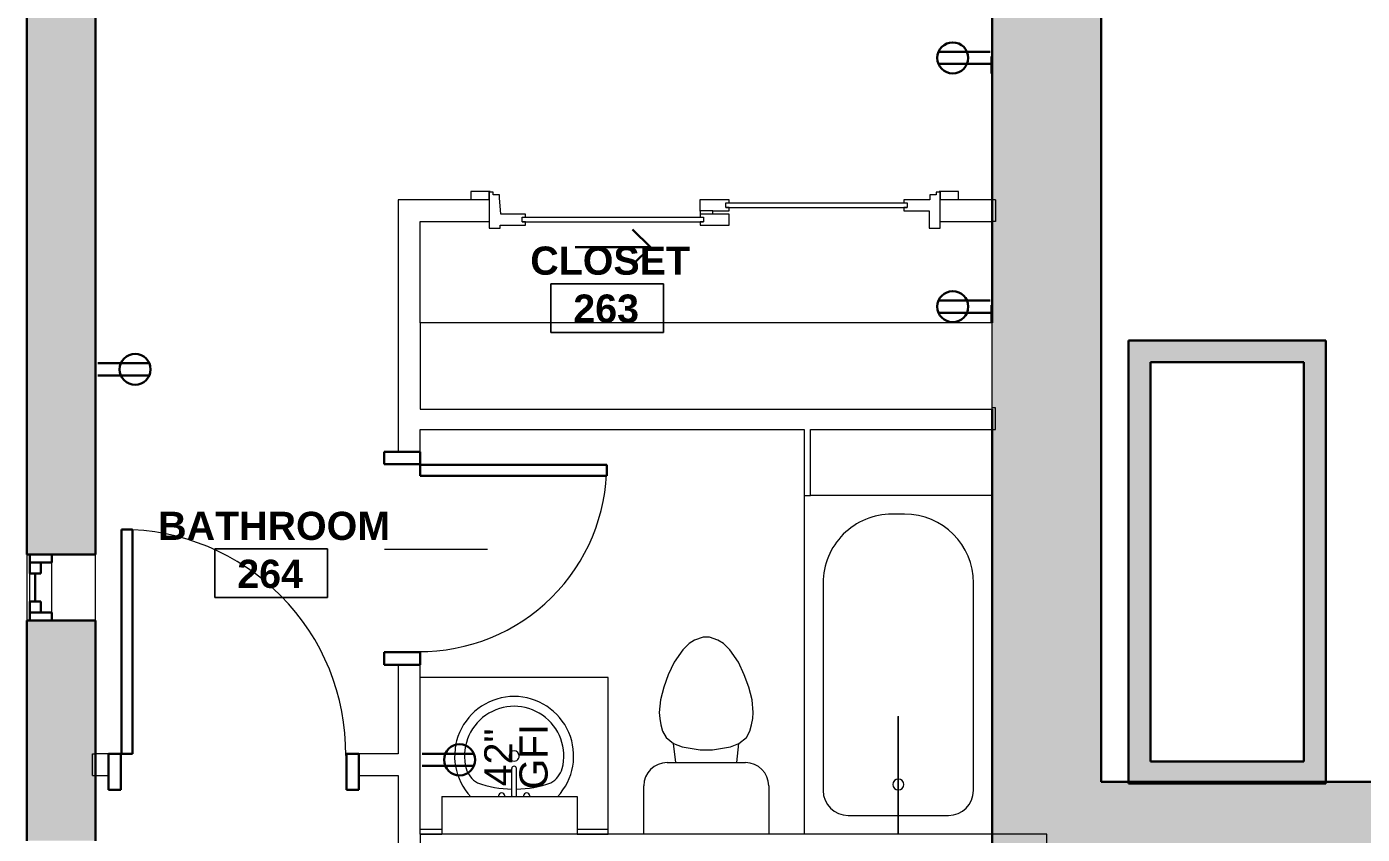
# Model space of a CAD drawing. Header units: inches. Extents: x -529 to 1015, y -2066 to -1239.
# Drawn here: x -449.4 to -236.3, y -1693.1 to -1564.1 of the extents above; entities that cross this region are included whole.
import ezdxf

# ---------------------------------------------------------------- set-up
doc = ezdxf.new("R2010")
doc.units = ezdxf.units.IN
doc.header["$MEASUREMENT"] = 0
for name, color, linetype, lineweight in [('A-ANNO-NOTE', 131, 'Continuous', 9), ('A-AREA-IDEN', 2, 'Continuous', 9), ('A-DETL-GENF', 92, 'Continuous', 9), ('A-DOOR', 31, 'Continuous', 18), ('A-DOOR-FRAM', 31, 'Continuous', 30), ('A-DOOR-GLAZ', 31, 'Continuous', 9), ('A-DOOR-OPNG', 31, 'Continuous', 30), ('A-GLAZ', 151, 'Continuous', 18), ('A-WALL', 113, 'Continuous', 18), ('A-WALL-PATT', 111, 'Continuous', 18), ('E-ELEC-FIXT', 91, 'Continuous', 9), ('E-ELEC-FIXT-IDEN', 2, 'Continuous', 9), ('G-IMPT', 8, 'Continuous', 9), ('I-WALL', 2, 'Continuous', 18), ('P-SANR-FIXT', 6, 'Continuous', 9), ('Q-CASE', 31, 'Continuous', 9), ('Q-SPCQ', 91, 'Continuous', 9)]:
    doc.layers.add(name, color=color, linetype=linetype, lineweight=lineweight)
doc.styles.add('Swis721 Lt BT', font='swissl.ttf', dxfattribs={"height": 4.5})
doc.styles.add('Swis721 Lt BT_B', font='', dxfattribs={"height": 4.5})
doc.styles.get('Swis721 Lt BT_B').set_extended_font_data('Swis721 Lt BT', bold=True)

# ---------------------------------------------------------------- blocks, each defined once
blk = doc.blocks.new('Vanity Counter Top w Round Sink Hole - 24_ Depth-V8-2ND FLOOR - POWER _ SIGNAL')
at = {"layer": 'Q-CASE'}
for p, q in [((-47.3, 0), (-52.26, 0)), ((-52.26, 0), (-52.26, -25)), ((-22.21, 0), (-25.68, 0)), ((-52.26, -0.75), (-47.3, -0.75)), ((-25.68, -0.75), (-22.21, -0.75)), ((-52.26, -25), (-22.21, -25))]:
    blk.add_line(p, q, dxfattribs=at)
blk = doc.blocks.new('Sink Vanity-Round - 19_ x 19_-V9-2ND FLOOR - POWER _ SIGNAL')
at = {"layer": 'P-SANR-FIXT'}
for p, q in [((3.43, 9.73), (3.43, 5.36)), ((4.18, 9.73), (4.18, 5.36))]:
    blk.add_line(p, q, dxfattribs=at)
for centre, radius, start, end in [((3.81, 3.35), 9.5, 136.6814, 270), ((3.81, -9.17), 17.81, 91.2067, 109.2086), ((1.81, 9.73), 0.5, 165.6512, 180), ((1.81, 9.73), 0.5, 180, 360), ((1.81, 9.73), 0.5, 360, 14.3488), ((3.81, 9.73), 0.375, 160.8683, 180), ((3.81, 3.35), 9.5, 270, 43.3186), ((3.81, 9.73), 0.375, 360, 19.1317), ((3.81, -9.17), 17.81, 70.7914, 88.7933), ((5.81, 9.73), 0.5, 165.6512, 180), ((5.81, 9.73), 0.5, 180, 360), ((5.81, 9.73), 0.5, 360, 14.3488), ((0.05, 4.11), 4.12, 120.7927, 162.1904), ((7.56, 4.11), 4.12, 17.8096, 59.2073), ((3.81, 3.35), 7.93, 165.3071, 14.6929), ((3.81, 5.36), 0.375, 180, 360), ((3.81, 3.35), 0.813, 360, 180), ((3.81, 3.35), 0.813, 180, 360)]:
    blk.add_arc(centre, radius, start, end, dxfattribs=at)
blk = doc.blocks.new('Toilet-Domestic-3D - Toilet-Domestic-3D-5197850-2ND FLOOR - POWER _ SIGNAL')
at = {"layer": 'P-SANR-FIXT'}
for p, q in [((-9.98, 11.75), (-9.98, 19.48)), ((9.98, 19.48), (9.98, 11.75)), ((6.25, 8.02), (-6.25, 8.02)), ((-4.86, 8.02), (-5.21, 5)), ((4.86, 8.02), (5.21, 5)), ((-5.21, 5), (-6.4, 4)), ((-3.84, 5.5), (-5.21, 5)), ((-1, 6), (-3.84, 5.5)), ((1, 6), (-1, 6)), ((3.84, 5.5), (1, 6)), ((5.21, 5), (3.84, 5.5)), ((6.4, 4), (5.21, 5)), ((-6.97, 3), (-7.24, 2)), ((-6.4, 4), (-6.97, 3)), ((6.97, 3), (6.4, 4)), ((7.24, 2), (6.97, 3)), ((-7.41, 1), (-7.5, 0)), ((-7.5, 0), (-7.33, -1.99)), ((-7.24, 2), (-7.41, 1)), ((7.41, 1), (7.24, 2)), ((7.33, -1.99), (7.5, 0)), ((7.5, 0), (7.41, 1)), ((-7.33, -1.99), (-6.79, -4)), ((6.79, -4), (7.33, -1.99)), ((-6.79, -4), (-6.06, -6)), ((6.06, -6), (6.79, -4)), ((-6.06, -6), (-5.13, -8)), ((5.13, -8), (6.06, -6)), ((-5.13, -8), (-3.74, -10)), ((3.74, -10), (5.13, -8)), ((-3.74, -10), (-2.74, -11)), ((2.74, -11), (3.74, -10)), ((-2.74, -11), (-1.87, -11.5)), ((-1.87, -11.5), (-0.5, -12)), ((-0.5, -12), (0.5, -12)), ((0.5, -12), (1.87, -11.5)), ((1.87, -11.5), (2.74, -11))]:
    blk.add_line(p, q, dxfattribs=at)
for centre, start, end in [((-6.25, 11.75), 180, 270), ((6.25, 11.75), 270, 360)]:
    blk.add_arc(centre, 3.73, start, end, dxfattribs=at)
blk = doc.blocks.new('Tub-Rectangular-3D - Tub-Rectangular-3D 4_ 6 1_8_-5241580-2ND FLOOR - POWER _ SIGNAL')
at = {"layer": 'P-SANR-FIXT'}
for p, q in [((10.4, 38.69), (-43.72, 38.69)), ((10.4, 8.69), (10.4, 37.69)), ((-3.6, 35.69), (-36.72, 35.69)), ((-40.72, 31.69), (-40.72, 15.69)), ((7.4, 22.69), (7.4, 24.69)), ((-36.72, 11.69), (-3.6, 11.69))]:
    blk.add_line(p, q, dxfattribs=at)
for centre, radius, start, end in [((-36.72, 31.69), 4, 90, 180), ((-3.6, 24.69), 11, 360, 90), ((-35.77, 23.69), 0.875, 90, 270), ((-35.77, 23.69), 0.875, 270, 90), ((-3.6, 22.69), 11, 270, 0), ((-36.72, 15.69), 4, 180, 270)]:
    blk.add_arc(centre, radius, start, end, dxfattribs=at)
blk = doc.blocks.new('Single Flush - D1 2_6_ X 8_ - NOT FR-6103476-2ND FLOOR - POWER _ SIGNAL')
at = {"layer": 'A-DOOR', "lineweight": 30}
for p, q in [((13.15625, -1.75), (14.90625, -1.75)), ((13.15625, -31.5625), (13.15625, -1.75)), ((14.90625, -1.75), (14.90625, -31.5625)), ((14.90625, -31.5625), (13.15625, -31.5625))]:
    blk.add_line(p, q, dxfattribs=at)
at = {"layer": 'A-DOOR', "lineweight": 9}
blk.add_arc((14.90625, -1.75), 29.8125, 179.5, 270, dxfattribs=at)
at = {"layer": 'A-DOOR-FRAM'}
for p, q in [((-17, 4), (-17, -1.75)), ((-17, 4), (-15, 4)), ((-15, 4), (-15, -1.75)), ((15.000004, 4), (15.000004, -1.75)), ((15.000004, 4), (17.000004, 4)), ((17.000004, 4), (17.000004, -1.75)), ((-17, -1.75), (-15, -1.75)), ((15.000004, -1.75), (17.000004, -1.75))]:
    blk.add_line(p, q, dxfattribs=at)
blk = doc.blocks.new('Single Flush - D1 3_ X 8_  - NOT FR-6102174-2ND FLOOR - POWER _ SIGNAL')
at = {"layer": 'A-DOOR', "lineweight": 30}
for p, q in [((16.15625, -1.75), (17.90625, -1.75)), ((16.15625, -37.5625), (16.15625, -1.75)), ((17.90625, -1.75), (17.90625, -37.5625)), ((17.90625, -37.5625), (16.15625, -37.5625))]:
    blk.add_line(p, q, dxfattribs=at)
at = {"layer": 'A-DOOR', "lineweight": 9}
blk.add_arc((17.90625, -1.75), 35.8125, 179.5, 270, dxfattribs=at)
at = {"layer": 'A-DOOR-FRAM'}
for p, q in [((-20, 4), (-20, -1.75)), ((-20, 4), (-18, 4)), ((-18, 4), (-18, -1.75)), ((18.000004, 4), (18.000004, -1.75)), ((18.000004, 4), (20.000004, 4)), ((20.000004, 4), (20.000004, -1.75)), ((-20, -1.75), (-18, -1.75)), ((18.000004, -1.75), (20.000004, -1.75))]:
    blk.add_line(p, q, dxfattribs=at)
blk = doc.blocks.new('Window-Double-Hung - 10_5_ X 52_ 2-5956748-2ND FLOOR - POWER _ SIGNAL')
at = {"layer": 'A-GLAZ', "color": 8, "lineweight": 30}
for p, q in [((-5.25, 5.5), (-5.25, -5.5)), ((-5.25, 5), (-2.25, 5)), ((-4, 5), (-4, 1.5)), ((-2.25, 5), (-2.25, 3.25)), ((2.25, 5), (5.25, 5)), ((2.25, 5), (2.25, 3.25)), ((4, 5), (4, 1.5)), ((5.25, -5.5), (5.25, 5.5)), ((-4, 3.25), (-2.25, 3.25)), ((-2.25, 4.125), (2.25, 4.125)), ((4, 3.25), (2.25, 3.25)), ((-5.25, 1.5), (-4, 1.5)), ((4, 1.5), (5.25, 1.5))]:
    blk.add_line(p, q, dxfattribs=at)
at = {"layer": 'A-GLAZ'}
for p, q in [((5.25, 5.5), (-5.25, 5.5)), ((-5.25, -5.5), (5.25, -5.5))]:
    blk.add_line(p, q, dxfattribs=at)
at = {"layer": 'A-GLAZ', "lineweight": 9}
for p, q in [((-2.25, 5), (2.25, 5)), ((-4, 1.5), (4, 1.5))]:
    blk.add_line(p, q, dxfattribs=at)
blk = doc.blocks.new('PS - Power Device _Wall Base_ - Duplex-4862727-2ND FLOOR - POWER _ SIGNAL')
at = {"layer": 'E-ELEC-FIXT'}
for p, q in [((-285.45, -1757.59), (-285.45, -1757.78)), ((-282.7, -1757.78), (-285.45, -1757.78)), ((-282.7, -1757.78), (-282.7, -1757.59))]:
    blk.add_line(p, q, dxfattribs=at)
blk = doc.blocks.new('Door-Sliding-JELD-WEN-2_Panel-Stationary_Active-Wide_Stile-EpicVue - Not A Type - Load Type Catalog-5760897-2ND FLOOR - POWER _ SIGNAL')
at = {"layer": 'A-DETL-GENF'}
for p, q in [((-35.86, 3.06), (-38.91, 3.06)), ((-38.91, 3.06), (-38.91, 1.8)), ((-36, 1.8), (-36, 2.98)), ((-36, 2.98), (-35.86, 2.98)), ((-35.34, 2.94), (-36, 2.94)), ((-36, 2.94), (-36, -2.8)), ((-35.86, 2.98), (-35.86, 3.06)), ((-35.34, 2.55), (-35.34, 2.94)), ((-34.34, 2.55), (-35.34, 2.55)), ((-34.34, 2.06), (-34.34, 2.55)), ((35.34, 2.55), (34.33, 2.55)), ((34.33, 2.55), (34.33, 1.74)), ((36, 2.95), (35.34, 2.95)), ((35.34, 2.95), (35.34, 2.55)), ((35.86, 3.06), (35.86, 2.98)), ((38.91, 3.06), (35.86, 3.06)), ((35.86, 2.98), (36, 2.98)), ((36, 2.98), (36, 1.8)), ((36, -2.8), (36, 2.95)), ((38.91, 1.8), (38.91, 3.06)), ((-38.91, 1.8), (-36, 1.8)), ((-34.11, -0.54), (-34.34, 2.06)), ((2.32, 1.74), (-2.37, 1.74)), ((-2.37, 1.74), (-2.37, -0.1)), ((1.78, 0.48), (1.78, 1.23)), ((1.78, 1.23), (2.32, 1.23)), ((2.31, 0.48), (1.78, 0.48)), ((2.31, -0.05), (2.31, 0.48)), ((2.32, 1.23), (2.32, 1.74)), ((30.2, 1.74), (30.2, 1.23)), ((34.33, 1.74), (30.2, 1.74)), ((30.2, 1.23), (30.75, 1.23)), ((30.75, 0.48), (30.21, 0.48)), ((30.21, 0.48), (30.21, -0.05)), ((30.75, 1.23), (30.75, 0.48)), ((36, 1.8), (38.91, 1.8)), ((-30.21, -0.54), (-34.11, -0.54)), ((-30.75, -1.8), (-30.75, -1.05)), ((-30.75, -1.05), (-30.21, -1.05)), ((-30.22, -1.8), (-30.75, -1.8)), ((-30.22, -2.33), (-30.22, -1.8)), ((-30.21, -1.05), (-30.21, -0.54)), ((-2.37, -0.1), (-2.32, -0.1)), ((-2.32, -0.05), (-2.32, -0.1)), ((-0.28, -0.05), (-2.32, -0.05)), ((-2.32, -0.1), (-2.32, -1.05)), ((-0.28, -0.54), (-2.32, -0.54)), ((-2.32, -1.05), (-1.78, -1.05)), ((-1.78, -1.8), (-2.31, -1.8)), ((-2.31, -1.8), (-2.31, -2.33)), ((-1.78, -1.05), (-1.78, -1.8)), ((-0.28, -0.54), (-0.28, -0.05)), ((-0.28, -0.05), (2.31, -0.05)), ((2.31, -0.54), (-0.28, -0.54)), ((2.31, -2.33), (2.31, -0.54)), ((30.21, -0.05), (34.25, -0.05)), ((34.25, -0.05), (34.25, -2.8)), ((-36, -2.8), (-34.25, -2.8)), ((-34.25, -2.8), (-34.25, -2.33)), ((-34.25, -2.33), (-30.22, -2.33)), ((-2.31, -2.33), (2.31, -2.33)), ((34.25, -2.8), (36, -2.8))]:
    blk.add_line(p, q, dxfattribs=at)
at = {"layer": 'A-DOOR-GLAZ'}
for p, q in [((1.78, 1.23), (30.75, 1.23)), ((1.78, 0.48), (30.75, 0.48)), ((-30.75, -1.05), (-1.78, -1.05)), ((-30.75, -1.8), (-1.78, -1.8))]:
    blk.add_line(p, q, dxfattribs=at)
at = {"layer": 'A-DOOR-OPNG'}
for p, q in [((-13.1, -2.99), (-10.27, -5.81)), ((-10.27, -5.81), (-22.27, -5.81)), ((-13.1, -8.64), (-10.27, -5.81))]:
    blk.add_line(p, q, dxfattribs=at)
blk = doc.blocks.new('CW Shelves _ Rails - Shelve Rail-5765126-2ND FLOOR - POWER _ SIGNAL')
at = {"layer": 'Q-CASE'}
for p, q in [((93.33, -2.36), (2, -2.36)), ((2, -2.36), (2, -16.14)), ((93.33, -16.14), (93.33, -2.36)), ((2, -16.14), (93.33, -16.14))]:
    blk.add_line(p, q, dxfattribs=at)
blk = doc.blocks.new('Medicine Cabinet Mirror - Medicine Cabinet Mirror-5858093-2ND FLOOR - POWER _ SIGNAL')
at = {"layer": 'Q-SPCQ'}
for p, q in [((0, 0), (21.625, 0)), ((0, 0), (0, -6)), ((21.625, 0), (21.625, -6)), ((21.625, -6), (0, -6))]:
    blk.add_line(p, q, dxfattribs=at)
blk = doc.blocks.new('Family1 - Shower head - side view_dwg-5853304-2ND FLOOR - POWER _ SIGNAL')
at = {"layer": 'G-IMPT'}
for p, q in [((114.07, 0), (119.76, 0)), ((114.07, 0), (114.1, 0)), ((114.07, 0), (119.76, 0)), ((119.72, 0), (114.1, 0)), ((116.24, 0), (116.25, 0)), ((116.24, 0), (116.24, 0)), ((116.24, 0), (116.24, 0)), ((116.24, 0), (116.24, 0)), ((116.24, 0), (116.3, 0)), ((116.28, 0), (116.24, 0)), ((116.24, 0), (116.24, 0)), ((116.24, 0), (116.24, 0)), ((116.24, 0), (116.24, 0)), ((116.25, 0), (116.24, 0)), ((116.24, 0), (116.24, 0)), ((116.24, 0), (116.24, 0)), ((116.25, 0), (116.25, 0)), ((116.25, 0), (116.25, 0)), ((116.25, 0), (116.25, 0)), ((116.25, 0), (116.25, 0)), ((116.25, 0), (116.25, 0)), ((116.25, 0), (116.25, 0)), ((116.31, 0), (116.3, 0)), ((116.3, 0), (116.3, 0)), ((116.3, 0), (116.3, 0)), ((116.3, 0), (116.3, 0)), ((116.34, 0), (116.3, 0)), ((116.31, 0), (116.31, 0)), ((116.32, 0), (116.31, 0)), ((116.31, 0), (116.31, 0)), ((116.32, 0), (116.31, 0)), ((116.32, 0), (116.32, 0)), ((116.44, 0), (116.44, 0)), ((116.44, 0), (116.44, 0)), ((116.44, 0), (116.44, 0)), ((116.44, 0), (116.44, 0)), ((116.44, 0), (116.44, 0)), ((116.44, 0), (116.44, 0)), ((116.44, 0), (116.44, 0)), ((116.44, 0), (116.45, 0)), ((116.44, 0), (116.44, 0)), ((116.44, 0), (116.44, 0)), ((116.44, 0), (116.44, 0)), ((116.44, 0), (116.44, 0)), ((116.44, 0), (116.44, 0)), ((116.44, 0), (116.44, 0)), ((116.44, 0), (116.44, 0)), ((116.44, 0), (116.44, 0)), ((116.44, 0), (116.44, 0)), ((116.44, 0), (116.44, 0)), ((116.44, 0), (116.44, 0)), ((116.44, 0), (116.44, 0)), ((116.45, 0), (116.44, 0)), ((116.44, 0), (116.44, 0)), ((116.44, 0), (116.44, 0)), ((116.44, 0), (116.44, 0)), ((116.44, 0), (116.44, 0)), ((116.44, 0), (116.44, 0)), ((116.44, 0), (116.44, 0)), ((116.44, 0), (116.44, 0)), ((116.44, 0), (116.44, 0)), ((116.44, 0), (116.44, 0)), ((116.44, 0), (116.44, 0)), ((116.44, 0), (116.44, 0)), ((116.44, 0), (116.44, 0)), ((116.45, 0), (116.44, 0)), ((116.44, 0), (116.44, 0)), ((116.44, 0), (116.44, 0)), ((116.44, 0), (116.44, 0)), ((116.44, 0), (117.39, 0)), ((116.46, 0), (116.44, 0)), ((116.44, 0), (116.46, 0)), ((116.44, 0), (116.46, 0)), ((116.45, 0), (116.45, 0)), ((116.45, 0), (116.45, 0)), ((116.45, 0), (116.45, 0)), ((116.45, 0), (116.45, 0)), ((116.45, 0), (116.45, 0)), ((116.45, 0), (116.45, 0)), ((116.45, 0), (116.45, 0)), ((116.45, 0), (116.45, 0)), ((116.45, 0), (116.45, 0)), ((116.45, 0), (116.45, 0)), ((116.45, 0), (116.45, 0)), ((116.45, 0), (116.45, 0)), ((116.45, 0), (116.45, 0)), ((116.45, 0), (116.45, 0)), ((116.46, 0), (116.45, 0)), ((116.45, 0), (116.46, 0)), ((116.46, 0), (116.45, 0)), ((116.45, 0), (116.46, 0)), ((116.45, 0), (116.45, 0)), ((116.45, 0), (116.45, 0)), ((116.45, 0), (116.45, 0)), ((116.45, 0), (116.45, 0)), ((116.45, 0), (116.45, 0)), ((116.45, 0), (116.45, 0)), ((116.45, 0), (116.45, 0)), ((116.45, 0), (116.45, 0)), ((116.45, 0), (116.45, 0)), ((116.45, 0), (116.45, 0)), ((116.45, 0), (116.45, 0)), ((116.45, 0), (116.45, 0)), ((116.46, 0), (116.45, 0)), ((116.45, 0), (116.46, 0)), ((116.45, 0), (116.45, 0)), ((116.45, 0), (116.45, 0)), ((116.45, 0), (116.45, 0)), ((116.45, 0), (116.45, 0)), ((116.45, 0), (116.45, 0)), ((116.45, 0), (116.45, 0)), ((116.45, 0), (116.45, 0)), ((116.45, 0), (116.45, 0)), ((116.46, 0), (116.45, 0)), ((116.45, 0), (116.46, 0)), ((116.45, 0), (116.45, 0)), ((116.45, 0), (116.45, 0)), ((116.45, 0), (116.45, 0)), ((116.45, 0), (116.45, 0)), ((116.45, 0), (116.45, 0)), ((116.45, 0), (116.45, 0)), ((116.45, 0), (116.45, 0)), ((116.45, 0), (116.45, 0)), ((116.45, 0), (116.45, 0)), ((116.45, 0), (116.45, 0)), ((116.46, 0), (116.45, 0)), ((116.45, 0), (116.46, 0)), ((116.45, 0), (116.46, 0)), ((116.46, 0), (116.45, 0)), ((116.45, 0), (116.45, 0)), ((116.45, 0), (116.45, 0)), ((116.45, 0), (116.45, 0)), ((116.45, 0), (116.45, 0)), ((116.45, 0), (116.45, 0)), ((116.45, 0), (116.45, 0)), ((116.45, 0), (116.45, 0)), ((116.45, 0), (116.45, 0)), ((116.45, 0), (116.45, 0)), ((116.45, 0), (116.45, 0)), ((116.45, 0), (116.45, 0)), ((116.45, 0), (116.45, 0)), ((116.45, 0), (116.45, 0)), ((116.46, 0), (116.46, 0)), ((116.46, 0), (116.46, 0)), ((116.46, 0), (116.46, 0)), ((116.46, 0), (116.46, 0)), ((116.46, 0), (116.46, 0)), ((116.46, 0), (116.46, 0)), ((116.46, 0), (116.46, 0)), ((116.46, 0), (116.46, 0)), ((116.46, 0), (116.46, 0)), ((116.46, 0), (116.47, 0)), ((116.46, 0), (116.46, 0)), ((116.46, 0), (116.46, 0)), ((116.46, 0), (116.46, 0)), ((116.46, 0), (116.46, 0)), ((116.46, 0), (116.46, 0)), ((116.46, 0), (116.46, 0)), ((116.46, 0), (116.46, 0)), ((116.46, 0), (116.46, 0)), ((116.46, 0), (116.46, 0)), ((116.46, 0), (116.46, 0)), ((116.46, 0), (116.46, 0)), ((116.46, 0), (116.46, 0)), ((116.46, 0), (116.46, 0)), ((116.46, 0), (116.46, 0)), ((116.46, 0), (116.46, 0)), ((116.46, 0), (116.46, 0)), ((116.46, 0), (116.46, 0)), ((116.46, 0), (116.46, 0)), ((116.46, 0), (116.46, 0)), ((116.46, 0), (116.46, 0)), ((116.46, 0), (116.46, 0)), ((116.46, 0), (116.46, 0)), ((116.46, 0), (116.46, 0)), ((116.46, 0), (116.46, 0)), ((116.46, 0), (116.46, 0)), ((116.46, 0), (116.46, 0)), ((116.46, 0), (116.46, 0)), ((116.46, 0), (116.46, 0)), ((116.47, 0), (116.46, 0)), ((116.46, 0), (116.47, 0)), ((116.46, 0), (116.46, 0)), ((116.47, 0), (116.47, 0)), ((116.47, 0), (116.47, 0)), ((116.47, 0), (116.48, 0)), ((116.47, 0), (116.47, 0)), ((116.47, 0), (116.47, 0)), ((116.47, 0), (116.47, 0)), ((116.47, 0), (116.48, 0)), ((116.47, 0), (116.47, 0)), ((116.47, 0), (116.47, 0)), ((116.47, 0), (116.47, 0)), ((116.48, 0), (116.47, 0)), ((117.36, 0), (116.46, 0)), ((116.48, 0), (116.48, 0)), ((116.49, 0), (116.48, 0)), ((116.48, 0), (116.48, 0)), ((116.49, 0), (116.48, 0)), ((116.48, 0), (116.48, 0)), ((116.48, 0), (116.48, 0)), ((116.49, 0), (116.48, 0)), ((116.49, 0), (116.48, 0)), ((116.48, 0), (116.48, 0)), ((116.49, 0), (116.49, 0)), ((116.49, 0), (116.49, 0)), ((116.49, 0), (116.49, 0)), ((116.49, 0), (116.49, 0)), ((116.49, 0), (116.5, 0)), ((116.49, 0), (116.49, 0)), ((116.49, 0), (116.49, 0)), ((116.49, 0), (116.5, 0)), ((116.49, 0), (116.49, 0)), ((116.49, 0), (116.49, 0)), ((116.5, 0), (116.5, 0)), ((116.5, 0), (116.5, 0)), ((116.51, 0), (117.32, 0)), ((117.32, 0), (116.51, 0)), ((116.54, 0), (116.51, 0)), ((116.54, 0), (116.51, 0)), ((118.29, 0), (116.51, 0)), ((118.29, 0), (116.51, 0)), ((117.32, 0), (116.51, 0)), ((116.54, 0), (117.29, 0)), ((116.54, 0), (116.54, 0)), ((117.1, 0), (116.72, 0)), ((117.32, 0), (117.29, 0)), ((117.32, 0), (117.29, 0)), ((117.29, 0), (117.29, 0)), ((117.29, 0), (117.29, 0)), ((118.29, 0), (117.32, 0)), ((118.29, 0), (117.32, 0)), ((117.36, 0), (117.39, 0)), ((117.36, 0), (117.39, 0)), ((117.39, 0), (117.37, 0)), ((117.52, 0), (117.48, 0)), ((117.52, 0), (117.58, 0)), ((117.58, 0), (117.54, 0)), ((119.72, 0), (119.76, 0)), ((125.89, 0), (125.82, 0)), ((125.82, 0), (125.89, 0)), ((125.9, 0), (125.82, 0)), ((125.82, 0), (125.9, 0)), ((125.82, 0), (125.85, 0)), ((125.85, 0), (125.82, 0)), ((125.84, 0), (125.82, 0)), ((126.8, 0), (125.82, 0)), ((125.82, 0), (125.85, 0)), ((126.65, 0), (125.84, 0)), ((125.85, 0), (125.86, 0)), ((127.5, 0), (125.89, 0)), ((125.89, 0), (127.61, 0)), ((126.8, 0), (125.9, 0)), ((127.51, 0), (125.9, 0)), ((126.8, 0), (126.65, 0)), ((128.41, 0), (126.8, 0)), ((128.41, 0), (126.8, 0)), ((127.5, 0), (127.61, 0)), ((127.5, 0), (127.57, 0)), ((127.8, 0), (127.51, 0)), ((127.53, 0), (127.52, 0)), ((127.52, 0), (127.53, 0)), ((127.52, 0), (127.53, 0)), ((127.53, 0), (127.52, 0)), ((127.52, 0), (127.53, 0)), ((127.53, 0), (127.52, 0)), ((127.53, 0), (127.52, 0)), ((127.53, 0), (127.61, 0)), ((127.61, 0), (127.53, 0)), ((127.61, 0), (127.53, 0)), ((127.53, 0), (127.61, 0)), ((127.53, 0), (127.61, 0)), ((127.53, 0), (127.61, 0)), ((127.55, 0), (127.54, 0)), ((127.57, 0), (127.54, 0)), ((127.54, 0), (127.56, 0)), ((127.54, 0), (127.58, 0)), ((127.56, 0), (127.55, 0)), ((127.56, 0), (127.56, 0)), ((127.56, 0), (127.56, 0)), ((127.57, 0), (127.56, 0)), ((127.56, 0), (127.57, 0)), ((127.57, 0), (127.69, 0)), ((127.57, 0), (127.57, 0)), ((127.57, 0), (127.57, 0)), ((127.57, 0), (127.57, 0)), ((127.57, 0), (127.58, 0)), ((127.57, 0), (127.57, 0)), ((127.8, 0), (127.58, 0)), ((127.69, 0), (127.61, 0)), ((127.62, 0), (127.61, 0)), ((127.61, 0), (127.62, 0)), ((127.62, 0), (127.61, 0)), ((127.62, 0), (127.61, 0)), ((127.61, 0), (127.62, 0)), ((127.62, 0), (128.41, 0)), ((127.62, 0), (127.62, 0)), ((127.62, 0), (127.62, 0)), ((127.62, 0), (127.62, 0)), ((127.62, 0), (128.41, 0)), ((128.41, 0), (127.62, 0)), ((127.62, 0), (127.98, 0)), ((127.98, 0), (127.62, 0)), ((127.62, 0), (127.98, 0)), ((127.66, 0), (127.69, 0)), ((127.66, 0), (127.67, 0)), ((127.67, 0), (127.67, 0)), ((127.67, 0), (127.68, 0)), ((127.68, 0), (127.68, 0)), ((127.68, 0), (127.68, 0)), ((127.68, 0), (127.68, 0)), ((127.68, 0), (127.69, 0)), ((127.69, 0), (127.69, 0)), ((127.69, 0), (127.69, 0)), ((127.69, 0), (127.69, 0)), ((128.41, 0), (127.8, 0)), ((128.06, 0), (127.98, 0)), ((127.98, 0), (128.02, 0)), ((128.02, 0), (127.98, 0)), ((127.99, 0), (127.98, 0)), ((127.99, 0), (128, 0)), ((128, 0), (128.01, 0)), ((128.01, 0), (128, 0)), ((128, 0), (128, 0)), ((128.01, 0), (128.02, 0)), ((128.02, 0), (128.01, 0)), ((128.01, 0), (128.01, 0)), ((128.01, 0), (128.01, 0)), ((128.02, 0), (128.02, 0)), ((128.02, 0), (128.02, 0)), ((128.02, 0), (128.02, 0)), ((128.06, 0), (128.41, 0)), ((132.61, 0), (132.67, 0)), ((132.67, 0), (132.61, 0)), ((132.67, 0), (132.91, 0)), ((132.91, 0), (132.67, 0))]:
    blk.add_line(p, q, dxfattribs=at)
at = {"layer": 'G-IMPT', "flags": 128}
for points in [[(116.69, 0), (116.43, 0), (116.24, 0)], [(116.24, 0), (116.57, 0), (116.69, 0)], [(116.24, 0), (116.24, 0), (116.24, 0)], [(116.28, 0), (116.4, 0), (116.69, 0), (117.13, 0)], [(116.28, 0), (116.3, 0), (116.42, 0), (116.92, 0), (116.91, 0), (116.29, 0)], [(116.31, 0), (116.3, 0), (116.3, 0)], [(116.3, 0), (116.3, 0), (116.32, 0)], [(116.3, 0), (116.32, 0), (116.32, 0), (116.32, 0)], [(116.32, 0), (116.32, 0), (116.3, 0), (116.3, 0), (116.3, 0)], [(116.3, 0), (116.3, 0), (116.31, 0), (116.32, 0), (116.32, 0)], [(117.52, 0), (117.32, 0), (116.92, 0), (116.91, 0), (116.5, 0), (116.3, 0)], [(116.91, 0), (116.92, 0), (117.17, 0), (117.43, 0), (117.48, 0), (117.52, 0), (117.48, 0), (117.43, 0), (117.17, 0), (116.91, 0), (116.3, 0), (116.35, 0), (116.4, 0), (116.66, 0), (116.91, 0), (116.92, 0)], [(116.34, 0), (116.92, 0), (117.29, 0), (117.4, 0), (117.4, 0), (117.48, 0), (117.4, 0), (117.39, 0), (117.29, 0), (116.91, 0), (116.92, 0), (116.54, 0), (116.43, 0), (116.43, 0), (116.34, 0)], [(116.44, 0), (116.44, 0), (116.44, 0)], [(116.44, 0), (116.44, 0), (116.44, 0), (116.44, 0)], [(116.44, 0), (116.45, 0), (116.44, 0)], [(116.44, 0), (116.44, 0), (116.44, 0)], [(116.44, 0), (116.44, 0), (116.44, 0), (116.45, 0), (116.44, 0), (116.44, 0)], [(116.72, 0), (116.52, 0), (116.44, 0)], [(116.46, 0), (116.46, 0), (116.45, 0), (116.45, 0), (116.45, 0), (116.45, 0), (116.46, 0), (116.46, 0), (116.47, 0), (116.46, 0), (116.46, 0), (116.45, 0)], [(116.45, 0), (116.45, 0), (116.46, 0), (116.46, 0)], [(116.46, 0), (116.5, 0), (116.52, 0), (116.78, 0), (116.52, 0), (116.5, 0), (116.46, 0)], [(116.47, 0), (116.47, 0), (116.47, 0), (116.47, 0)], [(116.48, 0), (116.49, 0), (116.49, 0)], [(116.78, 0), (117.05, 0), (117.31, 0), (117.33, 0), (117.37, 0), (117.33, 0), (117.33, 0), (117.31, 0), (117.05, 0)], [(116.92, 0), (117.41, 0), (117.52, 0), (117.54, 0), (117.52, 0), (117.41, 0), (116.92, 0)], [(117.39, 0), (117.31, 0), (117.1, 0)], [(117.54, 0), (117.43, 0), (117.13, 0)], [(117.14, 0), (117.25, 0), (117.58, 0)], [(117.58, 0), (117.4, 0), (117.14, 0)], [(127.66, 0), (127.61, 0), (125.89, 0), (125.85, 0)], [(125.85, 0), (125.87, 0), (125.89, 0)], [(127.5, 0), (125.9, 0), (125.89, 0), (125.9, 0), (127.5, 0), (127.51, 0), (127.52, 0), (127.53, 0), (127.51, 0)], [(127.53, 0), (127.54, 0), (127.54, 0)], [(127.98, 0), (127.62, 0), (127.62, 0), (127.61, 0)], [(127.61, 0), (127.62, 0), (127.62, 0), (127.98, 0)], [(127.62, 0), (127.98, 0), (128.02, 0), (128.06, 0)], [(128.06, 0), (128.02, 0), (127.98, 0)], [(132.91, 0), (132.67, 0), (132.64, 0), (132.61, 0)], [(132.61, 0), (132.64, 0), (132.67, 0)]]:
    blk.add_lwpolyline(points, dxfattribs=at)
for points in [[(116.46, 0), (116.51, 0)], [(116.51, 0), (116.52, 0)], [(117.32, 0), (117.31, 0)], [(117.36, 0), (117.32, 0)], [(118.29, 0), (132.25, 0), (132.61, 0), (132.25, 0)], [(118.29, 0), (132.25, 0), (132.61, 0), (132.25, 0)], [(127.61, 0), (127.53, 0)], [(127.8, 0), (128.41, 0)], [(128.41, 0), (128.06, 0), (127.98, 0), (128.06, 0)], [(132.91, 0), (132.67, 0)]]:
    blk.add_lwpolyline(points, close=True, dxfattribs=at)
at = {"layer": 'G-IMPT'}
for points, knots in [([(116.3, 0), (116.3, 0), (116.3, 0), (116.3, 0), (116.3, 0), (116.3, 0), (116.3, 0), (116.3, 0), (116.3, 0), (116.3, 0), (116.3, 0), (116.3, 0), (116.3, 0), (116.3, 0), (116.3, 0), (116.3, 0), (116.3, 0)], [0, 0, 0, 0, 0.2, 0.3, 0.35, 0.4, 0.45, 0.5, 0.55, 0.6, 0.7, 0.75, 0.8, 0.85, 0.9, 1, 1, 1, 1]), ([(116.3, 0), (116.3, 0), (116.3, 0), (116.3, 0), (116.3, 0), (116.3, 0), (116.3, 0), (116.3, 0), (116.3, 0), (116.3, 0), (116.3, 0), (116.3, 0), (116.3, 0), (116.3, 0), (116.3, 0), (116.3, 0), (116.3, 0)], [0, 0, 0, 0, 0.2, 0.3, 0.35, 0.4, 0.45, 0.5, 0.55, 0.6, 0.7, 0.75, 0.8, 0.85, 0.9, 1, 1, 1, 1]), ([(116.3, 0), (116.3, 0), (116.3, 0), (116.3, 0), (116.3, 0), (116.3, 0), (116.3, 0), (116.3, 0), (116.3, 0), (116.3, 0), (116.3, 0)], [0, 0, 0, 0, 0.1, 0.2, 0.25, 0.3, 0.35, 0.4, 0.45, 0.5, 0.5, 0.5, 0.5]), ([(116.3, 0), (116.3, 0), (116.3, 0), (116.3, 0), (116.3, 0), (116.3, 0), (116.3, 0), (116.3, 0), (116.3, 0), (116.3, 0), (116.3, 0)], [0, 0, 0, 0, 0.1, 0.2, 0.25, 0.3, 0.35, 0.4, 0.45, 0.5, 0.5, 0.5, 0.5]), ([(116.32, 0), (116.32, 0), (116.32, 0), (116.32, 0), (116.32, 0), (116.32, 0), (116.32, 0), (116.32, 0), (116.32, 0), (116.32, 0), (116.32, 0), (116.32, 0), (116.32, 0), (116.32, 0), (116.32, 0), (116.32, 0), (116.32, 0), (116.32, 0), (116.32, 0), (116.32, 0)], [0, 0, 0, 0, 0.1, 0.2, 0.25, 0.3, 0.35, 0.4, 0.45, 0.5, 0.55, 0.6, 0.7, 0.75, 0.8, 0.85, 0.9, 0.95, 1, 1, 1, 1]), ([(116.32, 0), (116.32, 0), (116.32, 0), (116.32, 0), (116.32, 0), (116.32, 0), (116.32, 0), (116.32, 0), (116.32, 0), (116.32, 0), (116.32, 0), (116.32, 0), (116.32, 0), (116.32, 0), (116.32, 0), (116.32, 0), (116.32, 0)], [0, 0, 0, 0, 0.2, 0.3, 0.35, 0.4, 0.45, 0.5, 0.55, 0.6, 0.7, 0.75, 0.8, 0.85, 0.9, 1, 1, 1, 1]), ([(116.32, 0), (116.32, 0), (116.32, 0), (116.32, 0), (116.32, 0), (116.32, 0), (116.32, 0), (116.32, 0), (116.32, 0), (116.32, 0), (116.32, 0), (116.32, 0), (116.32, 0), (116.32, 0), (116.32, 0), (116.32, 0), (116.32, 0)], [0, 0, 0, 0, 0.2, 0.3, 0.35, 0.4, 0.45, 0.5, 0.55, 0.6, 0.7, 0.75, 0.8, 0.85, 0.9, 1, 1, 1, 1]), ([(116.32, 0), (116.32, 0), (116.32, 0), (116.32, 0), (116.32, 0), (116.32, 0), (116.32, 0), (116.32, 0), (116.32, 0), (116.32, 0), (116.32, 0), (116.32, 0), (116.32, 0), (116.32, 0), (116.32, 0), (116.32, 0), (116.32, 0), (116.32, 0), (116.32, 0), (116.32, 0)], [0, 0, 0, 0, 0.1, 0.2, 0.25, 0.3, 0.35, 0.4, 0.45, 0.5, 0.55, 0.6, 0.7, 0.75, 0.8, 0.85, 0.9, 0.95, 1, 1, 1, 1]), ([(116.38, 0), (116.38, 0), (116.38, 0), (116.38, 0), (116.38, 0), (116.38, 0), (116.38, 0), (116.38, 0), (116.38, 0), (116.38, 0), (116.38, 0), (116.37, 0), (116.37, 0), (116.36, 0), (116.36, 0), (116.35, 0), (116.35, 0), (116.34, 0), (116.34, 0), (116.34, 0), (116.33, 0), (116.33, 0), (116.33, 0), (116.33, 0), (116.33, 0), (116.33, 0), (116.33, 0), (116.33, 0), (116.33, 0), (116.33, 0), (116.33, 0), (116.33, 0), (116.33, 0), (116.33, 0), (116.33, 0)], [0, 0, 0, 0, 0.021739, 0.043478, 0.065217, 0.086957, 0.108696, 0.130435, 0.173913, 0.217391, 0.26087, 0.304348, 0.347826, 0.391304, 0.434783, 0.478261, 0.521739, 0.565217, 0.608696, 0.652174, 0.695652, 0.73913, 0.782609, 0.826087, 0.869565, 0.891304, 0.913043, 0.934783, 0.945652, 0.956522, 0.967391, 0.978261, 0.98913, 1, 1, 1, 1]), ([(116.37, 0), (116.37, 0), (116.37, 0), (116.37, 0), (116.37, 0), (116.37, 0), (116.37, 0), (116.37, 0), (116.37, 0), (116.37, 0), (116.37, 0), (116.36, 0), (116.36, 0), (116.36, 0), (116.35, 0), (116.35, 0), (116.34, 0), (116.34, 0), (116.34, 0), (116.34, 0), (116.33, 0), (116.33, 0), (116.33, 0), (116.33, 0), (116.33, 0), (116.33, 0), (116.33, 0), (116.33, 0), (116.33, 0), (116.33, 0), (116.33, 0)], [0, 0, 0, 0, 0.02381, 0.047619, 0.071429, 0.095238, 0.142857, 0.190476, 0.238095, 0.285714, 0.333333, 0.380952, 0.428571, 0.47619, 0.52381, 0.571429, 0.619048, 0.666667, 0.714286, 0.761905, 0.809524, 0.857143, 0.904762, 0.928571, 0.940476, 0.952381, 0.964286, 0.97619, 0.988095, 1, 1, 1, 1]), ([(116.33, 0), (116.33, 0), (116.33, 0), (116.33, 0), (116.33, 0), (116.33, 0), (116.33, 0), (116.33, 0), (116.33, 0), (116.33, 0), (116.33, 0), (116.33, 0), (116.33, 0), (116.33, 0), (116.33, 0), (116.34, 0), (116.34, 0), (116.34, 0), (116.34, 0), (116.34, 0), (116.35, 0), (116.35, 0), (116.36, 0), (116.36, 0), (116.36, 0), (116.37, 0), (116.37, 0), (116.37, 0), (116.37, 0), (116.37, 0), (116.37, 0), (116.37, 0), (116.37, 0), (116.37, 0), (116.37, 0), (116.37, 0), (116.37, 0), (116.37, 0)], [0, 0, 0, 0, 0.01, 0.02, 0.03, 0.04, 0.05, 0.06, 0.08, 0.1, 0.12, 0.16, 0.2, 0.24, 0.28, 0.32, 0.36, 0.4, 0.44, 0.48, 0.52, 0.56, 0.6, 0.64, 0.68, 0.72, 0.76, 0.8, 0.84, 0.88, 0.92, 0.94, 0.96, 0.97, 0.98, 0.99, 1, 1, 1, 1]), ([(116.33, 0), (116.33, 0), (116.33, 0), (116.33, 0), (116.33, 0), (116.33, 0), (116.33, 0), (116.33, 0), (116.33, 0), (116.33, 0), (116.33, 0), (116.33, 0), (116.33, 0), (116.34, 0), (116.34, 0), (116.34, 0), (116.35, 0), (116.35, 0), (116.36, 0), (116.36, 0), (116.37, 0), (116.37, 0), (116.38, 0), (116.38, 0), (116.38, 0), (116.38, 0), (116.38, 0), (116.38, 0), (116.38, 0), (116.38, 0), (116.38, 0), (116.38, 0), (116.38, 0), (116.38, 0), (116.38, 0), (116.38, 0)], [0, 0, 0, 0, 0.01087, 0.021739, 0.032609, 0.043478, 0.065217, 0.086957, 0.130435, 0.173913, 0.217391, 0.26087, 0.304348, 0.347826, 0.391304, 0.434783, 0.478261, 0.521739, 0.565217, 0.608696, 0.652174, 0.695652, 0.73913, 0.782609, 0.826087, 0.869565, 0.891304, 0.913043, 0.934783, 0.945652, 0.956522, 0.967391, 0.978261, 0.98913, 1, 1, 1, 1]), ([(116.91, 0), (116.89, 0), (116.86, 0), (116.82, 0), (116.79, 0), (116.77, 0), (116.75, 0), (116.73, 0), (116.72, 0), (116.71, 0), (116.7, 0), (116.69, 0), (116.69, 0), (116.69, 0), (116.69, 0)], [0, 0, 0, 0, 0.250083, 0.375128, 0.500168, 0.625194, 0.687715, 0.750232, 0.812736, 0.8752, 0.906454, 0.937688, 0.968878, 1, 1, 1, 1]), ([(116.69, 0), (116.69, 0), (116.69, 0), (116.69, 0), (116.7, 0), (116.71, 0), (116.72, 0), (116.73, 0), (116.75, 0), (116.77, 0), (116.79, 0), (116.82, 0), (116.86, 0), (116.89, 0), (116.91, 0)], [0, 0, 0, 0, 0.030973, 0.062142, 0.093379, 0.124637, 0.187124, 0.249642, 0.312168, 0.374698, 0.499749, 0.624809, 0.749872, 1, 1, 1, 1]), ([(116.78, 0), (116.78, 0), (116.77, 0), (116.75, 0), (116.74, 0), (116.73, 0), (116.73, 0), (116.72, 0), (116.72, 0)], [0, 0, 0, 0, 0.250895, 0.501694, 0.627133, 0.752503, 0.877526, 1, 1, 1, 1]), ([(117.14, 0), (117.14, 0), (117.14, 0), (117.13, 0), (117.13, 0), (117.12, 0), (117.11, 0), (117.1, 0), (117.08, 0), (117.06, 0), (117.04, 0), (117.01, 0), (116.97, 0), (116.94, 0), (116.92, 0)], [0, 0, 0, 0, 0.031125, 0.062316, 0.093551, 0.124804, 0.187268, 0.249772, 0.312288, 0.374809, 0.499834, 0.624874, 0.749918, 1, 1, 1, 1]), ([(116.92, 0), (116.94, 0), (116.97, 0), (117.01, 0), (117.03, 0), (117.06, 0), (117.08, 0), (117.09, 0), (117.11, 0), (117.12, 0), (117.13, 0), (117.13, 0), (117.14, 0), (117.14, 0), (117.14, 0)], [0, 0, 0, 0, 0.250126, 0.375189, 0.500248, 0.625297, 0.687827, 0.750353, 0.81287, 0.875357, 0.906614, 0.937851, 0.96902, 1, 1, 1, 1]), ([(117.1, 0), (117.1, 0), (117.1, 0), (117.09, 0), (117.09, 0), (117.07, 0), (117.06, 0), (117.05, 0), (117.05, 0)], [0, 0, 0, 0, 0.122474, 0.247497, 0.372867, 0.498306, 0.749105, 1, 1, 1, 1]), ([(127.51, 0), (127.52, 0), (127.53, 0), (127.54, 0), (127.55, 0), (127.56, 0), (127.56, 0), (127.57, 0), (127.57, 0), (127.57, 0), (127.58, 0), (127.58, 0), (127.58, 0), (127.58, 0), (127.58, 0), (127.58, 0), (127.58, 0), (127.58, 0), (127.58, 0), (127.58, 0), (127.58, 0), (127.58, 0)], [0, 0, 0, 0, 0.194032, 0.381185, 0.553778, 0.632598, 0.705425, 0.771554, 0.830284, 0.881003, 0.923248, 0.941054, 0.956575, 0.969765, 0.9806, 0.989062, 0.995129, 0.997258, 0.998782, 0.999696, 1, 1, 1, 1]), ([(127.98, 0), (127.98, 0), (127.98, 0), (127.98, 0), (127.98, 0), (127.98, 0), (127.98, 0), (127.98, 0), (127.98, 0), (127.98, 0), (127.98, 0), (127.98, 0)], [0.95454545, 0.95454545, 0.95454545, 0.95454545, 0.95678676, 0.9698708, 0.9806208, 0.98901886, 0.9950481, 0.99717015, 0.99869613, 0.99962918, 1, 1, 1, 1]), ([(127.98, 0), (127.98, 0), (127.98, 0), (127.98, 0), (127.98, 0), (127.98, 0), (127.98, 0), (127.98, 0), (127.98, 0), (127.98, 0), (127.98, 0), (127.98, 0)], [0.95454545, 0.95454545, 0.95454545, 0.95454545, 0.95678927, 0.96987274, 0.98062216, 0.98901969, 0.9950485, 0.99717038, 0.99869623, 0.99962921, 1, 1, 1, 1]), ([(127.98, 0), (127.98, 0), (127.98, 0), (127.98, 0), (127.98, 0), (127.98, 0), (127.98, 0), (127.98, 0), (127.98, 0), (127.98, 0), (127.98, 0), (127.98, 0)], [0.95454545, 0.95454545, 0.95454545, 0.95454545, 0.95678905, 0.96987255, 0.98062201, 0.98901959, 0.99504845, 0.99717035, 0.99869622, 0.9996292, 1, 1, 1, 1]), ([(128.06, 0), (128.06, 0), (128.06, 0), (128.06, 0), (128.06, 0), (128.06, 0), (128.06, 0), (128.06, 0), (128.06, 0), (128.06, 0), (128.06, 0), (128.06, 0)], [0.95454545, 0.95454545, 0.95454545, 0.95454545, 0.95678927, 0.96987274, 0.98062216, 0.98901969, 0.9950485, 0.99717038, 0.99869623, 0.99962921, 1, 1, 1, 1])]:
    blk.add_open_spline(points, degree=3, knots=knots, dxfattribs=at)
blk = doc.blocks.new('Family1 - Family1-5853309-2ND FLOOR - POWER _ SIGNAL')
at = {"extrusion": (0, 0, -1), "zscale": -1}
blk.add_blockref('Family1 - Shower head - side view_dwg-5853304-2ND FLOOR - POWER _ SIGNAL', (-132.91, 0), dxfattribs=at)
blk = doc.blocks.new('Room Tag - Room Name and Number-3379422-2ND FLOOR - POWER _ SIGNAL')
at = {"layer": 'A-AREA-IDEN'}
for p, q in [((-0.1881, -0.1636), (-0.1881, -0.0018)), ((-0.1881, -0.0018), (0.1869, -0.0018)), ((0.1869, -0.0018), (-0.1881, -0.0018)), ((-0.1881, -0.0018), (-0.1881, -0.1636)), ((0.1869, -0.0018), (0.1869, -0.1636)), ((0.1869, -0.1636), (0.1869, -0.0018)), ((0.1869, -0.1636), (-0.1881, -0.1636)), ((-0.1881, -0.1636), (0.1869, -0.1636))]:
    blk.add_line(p, q, dxfattribs=at)

msp = doc.modelspace()

# ---------------------------------------------------------------- hatches: boundary and pattern name
at = {"layer": 'A-WALL-PATT', "lineweight": 9}
h = msp.add_hatch(color=7, dxfattribs=at)
h.paths.add_polyline_path([(-446.95, -1746.44), (-438.45, -1746.44), (-438.45, -1734.12), (-449.45, -1734.12), (-449.45, -1746.44)], flags=0)
h.paths.add_polyline_path([(-438.45, -1694.12), (-438.45, -1658.93), (-449.45, -1658.93), (-449.45, -1694.12)], flags=0)
h.paths.add_polyline_path([(-438.45, -1648.43), (-438.45, -1489.66), (-449.45, -1489.66), (-449.45, -1648.43)], flags=0)
h.paths.add_polyline_path([(-438.45, -1467.66), (-438.45, -1442.2), (-449.45, -1442.2), (-449.45, -1467.66)], flags=0)
for points in [[(-277.95, -1684.72), (-277.95, -1549.39), (-295.32, -1549.39), (-295.32, -1684.72), (-291.93, -1684.72)], [(-245.58, -1617.72), (-242.08, -1617.72), (-242.08, -1614.22), (-273.58, -1614.22), (-273.58, -1617.72), (-270.08, -1617.72)], [(-270.08, -1681.47), (-270.08, -1617.72), (-273.58, -1617.72), (-273.58, -1681.47)], [(-242.08, -1684.97), (-242.08, -1617.72), (-245.58, -1617.72), (-245.58, -1684.97)], [(-245.58, -1684.97), (-245.58, -1681.47), (-273.58, -1681.47), (-273.58, -1684.97), (-264.36, -1684.97)]]:
    msp.add_hatch(color=7, dxfattribs=at).paths.add_polyline_path(points, flags=0)
h = msp.add_hatch(color=7, dxfattribs=at)
h.paths.add_polyline_path([(-194.53, -1697.72), (-194.36, -1697.72), (-194.36, -1684.72), (-195.95, -1684.72), (-195.95, -1697.72)], flags=0)
h.paths.add_polyline_path([(-219.95, -1697.72), (-219.95, -1684.72), (-295.32, -1684.72), (-295.32, -1697.72), (-236.79, -1697.72)], flags=0)

# ---------------------------------------------------------------- linework, layer by layer
at = {"layer": 'A-ANNO-NOTE', "lineweight": 30}
for p, q in [((-295.65, -1568.16), (-303.91, -1568.16)), ((-295.65, -1570.08), (-303.91, -1570.08)), ((-295.65, -1570.08), (-303.91, -1570.08)), ((-295.65, -1607.88), (-303.91, -1607.88)), ((-295.65, -1609.8), (-303.91, -1609.8)), ((-295.65, -1609.8), (-303.91, -1609.8)), ((-438.12, -1617.89), (-429.86, -1617.89)), ((-438.12, -1617.89), (-429.86, -1617.89)), ((-438.12, -1619.81), (-429.86, -1619.81)), ((-386.33, -1680.24), (-378.07, -1680.24)), ((-386.33, -1680.24), (-378.07, -1680.24)), ((-386.33, -1682.16), (-378.07, -1682.16))]:
    msp.add_line(p, q, dxfattribs=at)
for centre, radius in [((-301.63, -1569.12), 2.47), ((-301.63, -1608.84), 2.48), ((-432.14, -1618.85), 2.47), ((-380.35, -1681.2), 2.48)]:
    msp.add_circle(centre, radius, dxfattribs=at)
at = {"layer": 'A-AREA-IDEN'}
msp.add_line((-375.87, -1647.63), (-392.33, -1647.63), dxfattribs=at)
at = {"layer": 'A-WALL', "color": 8, "lineweight": 30}
for p, q in [((-449.45, -1489.66), (-449.45, -1648.43)), ((-438.45, -1648.43), (-438.45, -1489.66)), ((-295.32, -1515.05), (-295.32, -1611.44)), ((-277.95, -1684.72), (-277.95, -1515.05)), ((-295.32, -1625.22), (-295.32, -1697.72)), ((-449.45, -1658.93), (-449.45, -1694.12)), ((-438.45, -1694.12), (-438.45, -1658.93)), ((-219.95, -1684.72), (-277.95, -1684.72))]:
    msp.add_line(p, q, dxfattribs=at)
at = {"layer": 'A-WALL'}
for p, q in [((-294.82, -1591.76), (-295.32, -1591.76)), ((-294.82, -1595.26), (-295.32, -1595.26)), ((-294.82, -1624.97), (-295.32, -1624.97)), ((-295.32, -1628.47), (-294.82, -1628.47)), ((-438.95, -1680.22), (-438.45, -1680.22)), ((-438.95, -1683.72), (-438.45, -1683.72)), ((-386.66, -1693.09), (-386.66, -1697.72))]:
    msp.add_line(p, q, dxfattribs=at)
at = {"layer": 'I-WALL'}
for p, q in [((-375.63, -1591.76), (-390.16, -1591.76)), ((-390.16, -1591.76), (-390.16, -1632.01)), ((-295.32, -1591.76), (-303.63, -1591.76)), ((-386.66, -1595.26), (-375.63, -1595.26)), ((-386.66, -1611.44), (-386.66, -1595.26)), ((-303.63, -1595.26), (-295.32, -1595.26)), ((-386.66, -1632.01), (-386.66, -1628.47)), ((-386.66, -1628.47), (-325.32, -1628.47)), ((-325.32, -1628.47), (-325.32, -1638.97)), ((-324.32, -1628.47), (-295.32, -1628.47)), ((-324.32, -1638.97), (-324.32, -1628.47)), ((-390.16, -1632.01), (-386.66, -1632.01)), ((-325.32, -1638.97), (-324.32, -1638.97)), ((-390.16, -1666.01), (-390.16, -1680.22)), ((-386.66, -1666.01), (-390.16, -1666.01)), ((-386.66, -1693.09), (-386.66, -1666.01)), ((-436.41, -1680.22), (-438.45, -1680.22)), ((-436.41, -1683.72), (-436.41, -1680.22)), ((-390.16, -1680.22), (-396.41, -1680.22)), ((-396.41, -1680.22), (-396.41, -1683.72)), ((-438.45, -1683.72), (-436.41, -1683.72)), ((-396.41, -1683.72), (-390.16, -1683.72)), ((-390.16, -1683.72), (-390.16, -1699.47)), ((-286.63, -1693.09), (-386.66, -1693.09)), ((-286.63, -1697.72), (-286.63, -1693.09))]:
    msp.add_line(p, q, dxfattribs=at)
at = {"layer": 'I-WALL', "lineweight": 9}
for p, q in [((-294.82, -1591.76), (-294.82, -1595.26)), ((-294.82, -1628.47), (-294.82, -1624.97)), ((-438.95, -1683.72), (-438.95, -1680.22))]:
    msp.add_line(p, q, dxfattribs=at)
at = {"layer": 'I-WALL', "color": 8, "lineweight": 30}
for p, q in [((-242.08, -1614.22), (-273.58, -1614.22)), ((-273.58, -1614.22), (-273.58, -1684.97)), ((-242.08, -1684.97), (-242.08, -1614.22)), ((-270.08, -1617.72), (-245.58, -1617.72)), ((-270.08, -1681.47), (-270.08, -1617.72)), ((-245.58, -1617.72), (-245.58, -1681.47)), ((-245.58, -1681.47), (-270.08, -1681.47)), ((-273.58, -1684.97), (-242.08, -1684.97))]:
    msp.add_line(p, q, dxfattribs=at)

# ---------------------------------------------------------------- block references
at = {"layer": 'A-AREA-IDEN', "xscale": 47.99999999999997, "yscale": 47.99999999999997, "zscale": 47.99999999999997}
for p in [(-356.75, -1605.1), (-410.4, -1647.45)]:
    msp.add_blockref('Room Tag - Room Name and Number-3379422-2ND FLOOR - POWER _ SIGNAL', p, dxfattribs=at)
at = {"layer": 'A-DOOR'}
msp.add_blockref('Door-Sliding-JELD-WEN-2_Panel-Stationary_Active-Wide_Stile-EpicVue - Not A Type - Load Type Catalog-5760897-2ND FLOOR - POWER _ SIGNAL', (-339.63, -1593.51), dxfattribs=at)
for name, p, rotation in [('Single Flush - D1 2_6_ X 8_ - NOT FR-6103476-2ND FLOOR - POWER _ SIGNAL', (-388.41, -1649.01), 89.99999999999991), ('Single Flush - D1 3_ X 8_  - NOT FR-6102174-2ND FLOOR - POWER _ SIGNAL', (-416.41, -1681.97), 180)]:
    msp.add_blockref(name, p, dxfattribs=dict(at, rotation=rotation))
at = {"layer": 'A-GLAZ', "rotation": 89.99999999999991}
msp.add_blockref('Window-Double-Hung - 10_5_ X 52_ 2-5956748-2ND FLOOR - POWER _ SIGNAL', (-443.95, -1653.68), dxfattribs=at)
at = {"layer": 'E-ELEC-FIXT', "rotation": 270.0000000000001}
for p in [(1462.27, -1854.32), (1462.27, -1894.04)]:
    msp.add_blockref('PS - Power Device _Wall Base_ - Duplex-4862727-2ND FLOOR - POWER _ SIGNAL', p, dxfattribs=at)
at = {"layer": 'P-SANR-FIXT'}
for name, p, rotation in [('Tub-Rectangular-3D - Tub-Rectangular-3D 4_ 6 1_8_-5241580-2ND FLOOR - POWER _ SIGNAL', (-286.63, -1649.37), 89.99999999999991), ('Toilet-Domestic-3D - Toilet-Domestic-3D-5197850-2ND FLOOR - POWER _ SIGNAL', (-340.97, -1673.62), 180), ('Sink Vanity-Round - 19_ x 19_-V9-2ND FLOOR - POWER _ SIGNAL', (-367.83, -1677.24), 180), ('Family1 - Family1-5853309-2ND FLOOR - POWER _ SIGNAL', (-310.32, -1693.09), 89.99999999999987)]:
    msp.add_blockref(name, p, dxfattribs=dict(at, rotation=rotation))
at = {"layer": 'Q-CASE', "rotation": 180}
for name, p in [('CW Shelves _ Rails - Shelve Rail-5765126-2ND FLOOR - POWER _ SIGNAL', (-293.33, -1627.58)), ('Vanity Counter Top w Round Sink Hole - 24_ Depth-V8-2ND FLOOR - POWER _ SIGNAL', (-408.87, -1693.07))]:
    msp.add_blockref(name, p, dxfattribs=at)
at = {"layer": 'Q-SPCQ'}
msp.add_blockref('Medicine Cabinet Mirror - Medicine Cabinet Mirror-5858093-2ND FLOOR - POWER _ SIGNAL', (-383.2, -1687.07), dxfattribs=at)

# ---------------------------------------------------------------- texts
at = {"layer": 'A-ANNO-NOTE', "insert": (-376.41, -1685.43), "char_height": 4.5, "width": 10.302, "attachment_point": 1, "rotation": 90, "style": 'Swis721 Lt BT'}
msp.add_mtext('42"', dxfattribs=at)
at = {"layer": 'A-AREA-IDEN', "char_height": 4.5, "attachment_point": 1, "style": 'Swis721 Lt BT_B'}
for s, insert, width in [('CLOSET', (-369.06, -1599.24), 29.694), ('263', (-362.2, -1606.9), 12.726), ('BATHROOM', (-428.46, -1641.59), 43.632), ('264', (-415.84, -1649.25), 12.726)]:
    msp.add_mtext(s, dxfattribs=dict(at, insert=insert, width=width))
at = {"layer": 'E-ELEC-FIXT-IDEN', "insert": (-370.8, -1685.94), "char_height": 4.5, "width": 11.9685, "attachment_point": 1, "rotation": 90, "style": 'Swis721 Lt BT'}
msp.add_mtext('GFI', dxfattribs=at)

doc.saveas('drawing.dxf')
